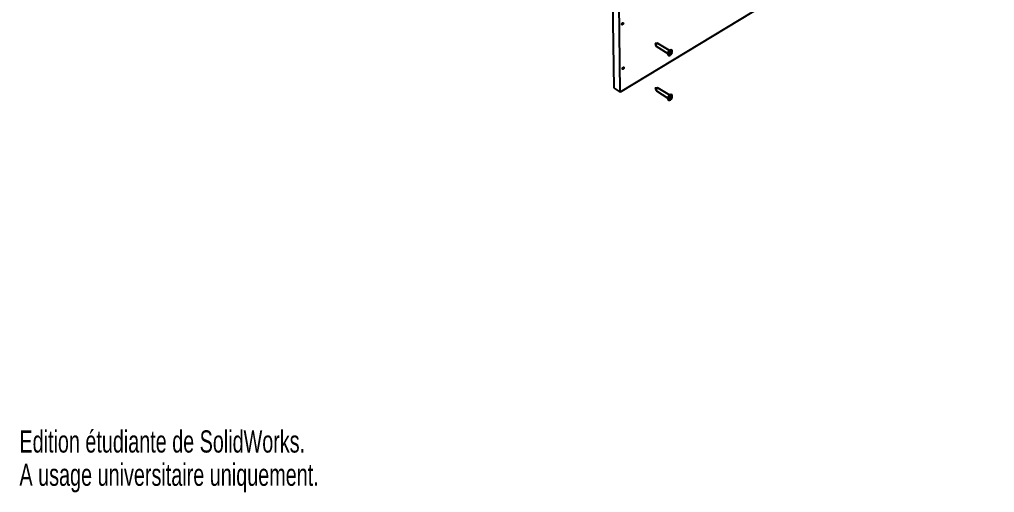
# Model space of a CAD drawing. Extents: x 0 to 170, y 0 to 220.
# Drawn here: x 0 to 159.9, y 0 to 77.5 of the extents above; entities that cross this region are included whole.
import ezdxf
from ezdxf.enums import TextEntityAlignment as Align

# ---------------------------------------------------------------- set-up
doc = ezdxf.new("R2010")
doc.units = 0
doc.layers.get('0').update_dxf_attribs({"linetype": 'CONTINUOUS'})

msp = doc.modelspace()

# ---------------------------------------------------------------- linework, layer by layer
at = {"color": 7, "linetype": 'CONTINUOUS'}
for p, q in [((159.92, 102.82), (98.53, 65.62)), ((97.54, 66.25), (97.34, 80.82)), ((98.53, 65.62), (98.35, 80.2)), ((104.64, 73.62), (104.24, 73.58)), ((104.24, 73.57), (104.38, 73.19)), ((106.61, 72.45), (104.71, 73.61)), ((104.42, 73.14), (106.32, 71.97)), ((106.32, 72.06), (106.32, 71.86)), ((106.71, 72.5), (106.53, 72.41)), ((106.69, 72.26), (106.54, 72.08)), ((106.54, 72.07), (106.64, 72.19)), ((106.54, 72.08), (106.54, 71.89)), ((106.54, 71.98), (106.69, 71.89)), ((106.64, 72.19), (106.64, 72.2)), ((106.64, 72.19), (106.83, 72.07)), ((106.83, 72.26), (106.69, 72.26)), ((106.69, 71.89), (106.83, 72.07)), ((106.83, 72.07), (106.83, 72.26)), ((106.54, 71.89), (106.69, 71.89)), ((97.54, 66.25), (98.53, 65.62)), ((104.29, 66.25), (104.43, 65.87)), ((104.69, 66.3), (104.3, 66.26)), ((104.47, 65.82), (106.36, 64.64)), ((106.65, 65.12), (104.76, 66.29)), ((106.36, 64.73), (106.36, 64.53)), ((106.75, 65.17), (106.57, 65.07)), ((106.72, 64.93), (106.58, 64.75)), ((106.58, 64.74), (106.67, 64.86)), ((106.58, 64.75), (106.58, 64.56)), ((106.58, 64.65), (106.72, 64.56)), ((106.58, 64.56), (106.72, 64.56)), ((106.67, 64.86), (106.67, 64.87)), ((106.67, 64.86), (106.86, 64.74)), ((106.86, 64.92), (106.72, 64.93)), ((106.72, 64.56), (106.86, 64.74)), ((106.86, 64.74), (106.86, 64.92))]:
    msp.add_line(p, q, dxfattribs=at)
for points in [[(98.79, 76.75), (98.8, 76.81), (98.83, 76.88), (98.87, 76.93), (98.92, 76.97), (98.97, 76.99), (99.01, 76.99), (99.04, 76.95), (99.05, 76.9), (99.04, 76.84), (99.01, 76.78), (98.97, 76.72), (98.92, 76.68), (98.87, 76.66), (98.83, 76.67), (98.8, 76.7), (98.79, 76.75)], [(104.71, 73.61), (104.7, 73.61), (104.64, 73.62), (104.56, 73.6), (104.49, 73.53), (104.42, 73.45), (104.38, 73.35), (104.37, 73.26), (104.38, 73.18), (104.42, 73.14)], [(107.05, 72.3), (107.03, 72.43), (106.96, 72.52), (106.85, 72.54), (106.72, 72.51), (106.58, 72.41), (106.46, 72.27), (106.37, 72.11), (106.33, 71.93), (106.33, 71.78), (106.38, 71.67), (106.47, 71.61), (106.59, 71.62), (106.72, 71.68), (106.85, 71.8), (106.96, 71.96), (107.03, 72.13), (107.05, 72.3)], [(99.14, 69.62), (99.13, 69.56), (99.1, 69.49), (99.06, 69.43), (99.01, 69.39), (98.96, 69.38), (98.92, 69.38), (98.89, 69.41), (98.88, 69.46), (98.89, 69.52), (98.92, 69.59), (98.96, 69.64), (99.01, 69.68), (99.06, 69.7), (99.1, 69.7), (99.13, 69.67), (99.14, 69.62)], [(104.76, 66.29), (104.75, 66.29), (104.69, 66.3), (104.61, 66.27), (104.54, 66.21), (104.47, 66.12), (104.43, 66.03), (104.42, 65.94), (104.43, 65.86), (104.47, 65.82)], [(107.08, 64.97), (107.06, 65.1), (106.99, 65.18), (106.88, 65.21), (106.75, 65.17), (106.62, 65.08), (106.5, 64.93), (106.41, 64.77), (106.36, 64.6), (106.36, 64.45), (106.41, 64.34), (106.5, 64.28), (106.62, 64.29), (106.76, 64.36), (106.88, 64.48), (106.99, 64.63), (107.06, 64.8), (107.08, 64.97)]]:
    msp.add_lwpolyline(points, dxfattribs=at)
for centre, radius, start, end in [((104.25, 73.57), 0.0119, 103.961, 193.8039), ((106.74, 72.04), 0.42, 120.5199, 177.287), ((104.3, 66.25), 0.012, 103.8873, 193.2067), ((106.78, 64.71), 0.42, 119.9743, 177.1605)]:
    msp.add_arc(centre, radius, start, end, dxfattribs=at)

# ---------------------------------------------------------------- texts
for s, width, p in [('Edition étudiante de SolidWorks.', 0.667188, (0, 5.45)), ('A usage universitaire uniquement.', 0.668182, (0, 0))]:
    msp.add_text(s, height=3.633, dxfattribs=dict(at, width=width)).set_placement(p, align=Align.BOTTOM_LEFT)

doc.saveas('drawing.dxf')
